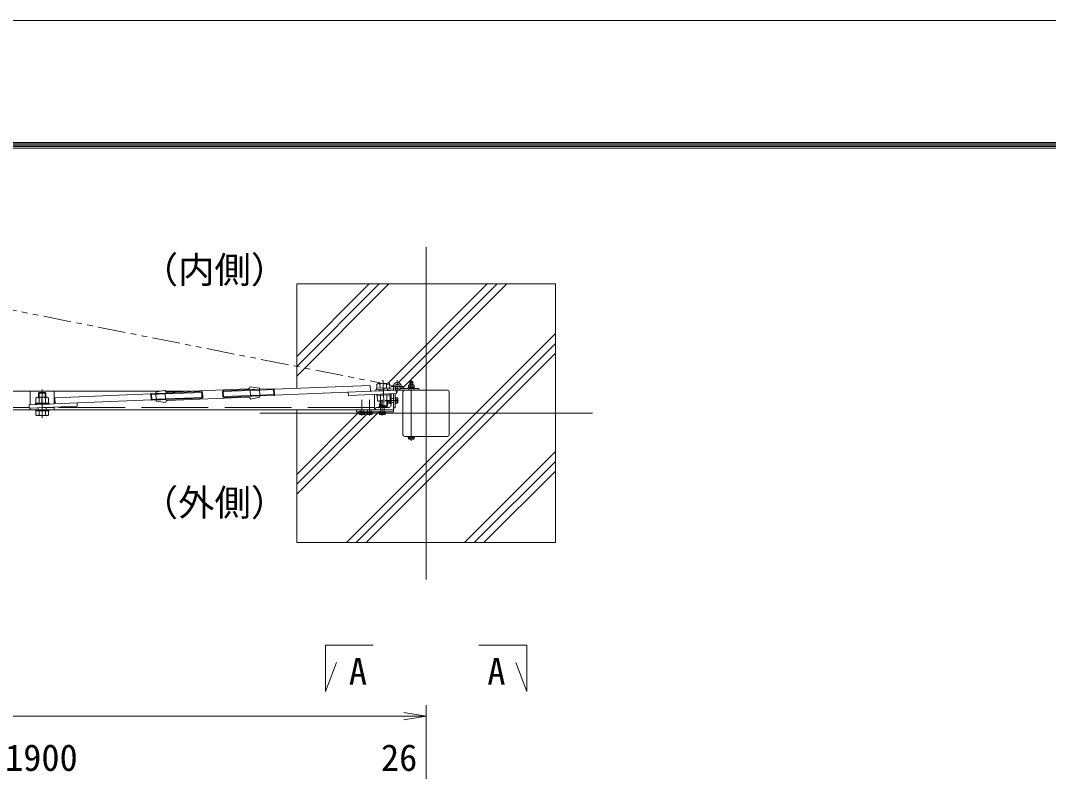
# Model space of a CAD drawing. Units: millimetres, scale not verified. Extents: x -6300 to 6300, y -4455 to 4455.
# Drawn here: x -1147 to 1634, y 2423 to 4455 of the extents above; entities that cross this region are included whole.
import ezdxf
from ezdxf.enums import TextEntityAlignment as Align

# ---------------------------------------------------------------- set-up
doc = ezdxf.new("R2010")
doc.units = ezdxf.units.MM
doc.header["$LTSCALE"] = 30
for name, pattern in [('DASHED', [7.5, 6, -1.5]), ('USER1', [50.8, 31.75, -6.35, 6.35, -6.35]), ('USER2', [0.375, 0.25, -0.125]), ('USER3', [1.125, 0.75, -0.125, 0.125, -0.125]), ('USER4', [5, 2.5, -0.5, 0.5, -0.5, 0.5, -0.5])]:
    doc.linetypes.add(name, pattern=pattern)
for name, color, linetype, lineweight in [('0-0_D-STR1', 1, 'Continuous', 18), ('0-1_D-BMK', 2, 'USER1', 13), ('0-2_D-STR4', 7, 'Continuous', 9), ('0-4_D-DCR-HCH', 7, 'Continuous', 9), ('0-5_D-STR-DIM', 7, 'Continuous', 9), ('0-6_0', 7, 'Continuous', 9), ('0-7_D-STR3', 3, 'Continuous', 13), ('0-9_D-STR-TXT', 7, 'Continuous', 9), ('0-A_D-TTL-TXT', 7, 'Continuous', 18), ('0-B_D-TTL', 7, 'Continuous', 9)]:
    doc.layers.add(name, color=color, linetype=linetype, lineweight=lineweight)
doc.styles.add('ＭＳ ゴシック', font='')
doc.styles.get('ＭＳ ゴシック').set_extended_font_data('MS Gothic')

# ---------------------------------------------------------------- blocks, each defined once
blk = doc.blocks.new('_Open')
at = {"layer": '0-6_0'}
blk.add_line((-30, 5), (0, 0), dxfattribs=at)
blk.add_lwpolyline([(-30, -5), (0, 0), (-30, 0)], dxfattribs=at)
blk = doc.blocks.new('U50')
at = {"layer": '0-7_D-STR3'}
for p, q in [((-555, 90), (-555, 0)), ((-555, 90), (555, 90)), ((-555, 0), (555, 0)), ((-519.2, 404.8), (-519.1, 89.4)), ((389.4, 479.9), (-390, 479.5)), ((-260.7, 404.9), (-260.5, 89.6)), ((260.2, 405.2), (260.4, 89.9)), ((518.8, 405.4), (518.9, 90)), ((555, 90), (555, 0)), ((-554.5, -405), (-554.5, -495)), ((-554.5, -405), (555.5, -405)), ((-554.5, -495), (555.5, -495)), ((-518.2, -900.7), (-518.5, -495.3)), ((-259.7, -900.5), (-259.9, -495.2)), ((261.2, -900.2), (260.9, -494.9)), ((519.8, -900.1), (519.5, -494.7)), ((555.5, -405), (555.5, -495)), ((390.5, -974.8), (-388.9, -975.3)), ((-298.9, -975.2), (-299.1, -1345.2)), ((300.9, -1344.9), (-299.1, -1345.2)), ((-299.1, -1345.2), (-234.1, -1410.1)), ((-233.9, -975.2), (-234.1, -1410.1)), ((236, -1409.9), (-234.1, -1410.1)), ((236.2, -974.9), (236, -1409.9)), ((300.9, -1344.9), (236, -1409.9)), ((301.1, -974.9), (300.9, -1344.9))]:
    blk.add_line(p, q, dxfattribs=at)
at = {"layer": '0-7_D-STR3', "color": 2, "linetype": 'USER3'}
blk.add_line((-0.5, 739.5), (0.7, -1605.2), dxfattribs=at)
at = {"layer": '0-7_D-STR3'}
for centre, radius, start, end in [((-389.9, 330.2), 149.3, 30.03245, 150.03245), ((0, -11.9), 491.6, 58.04527, 122.01963), ((389.5, 330.6), 149.3, 30.03245, 150.03245), ((-389, -826), 149.3, 210.03245, 330.03245), ((0.5, -483.4), 491.6, 238.04527, 302.01963), ((390.4, -825.5), 149.3, 210.03245, 330.03245)]:
    blk.add_arc(centre, radius, start, end, dxfattribs=at)
blk = doc.blocks.new('U49')
at = {"layer": '0-7_D-STR3'}
for p, q in [((-555, 90), (-555, 0)), ((-555, 90), (555, 90)), ((-555, 0), (555, 0)), ((-519.2, 404.8), (-519.1, 89.4)), ((389.4, 479.9), (-390, 479.5)), ((-260.7, 404.9), (-260.5, 89.6)), ((260.2, 405.2), (260.4, 89.9)), ((518.8, 405.4), (518.9, 90)), ((555, 90), (555, 0)), ((-554.5, -451.1), (-554.5, -541.1)), ((-554.5, -451.1), (555.5, -451.1)), ((-554.5, -541.1), (555.5, -541.1)), ((-518.2, -946.8), (-518.5, -541.4)), ((-259.6, -946.6), (-259.9, -541.3)), ((261.2, -946.3), (261, -541)), ((519.8, -946.2), (519.5, -540.8)), ((555.5, -451.1), (555.5, -541.1)), ((390.5, -1020.9), (-388.9, -1021.3)), ((-298.9, -1021.3), (-299.1, -1345.2)), ((300.9, -1344.9), (-299.1, -1345.2)), ((-299.1, -1345.2), (-234.1, -1410.1)), ((-233.9, -1021.3), (-234.1, -1410.1)), ((236, -1409.9), (-234.1, -1410.1)), ((236.2, -1021), (236, -1409.9)), ((300.9, -1344.9), (236, -1409.9)), ((301.1, -1021), (300.9, -1344.9))]:
    blk.add_line(p, q, dxfattribs=at)
at = {"layer": '0-7_D-STR3', "color": 2, "linetype": 'USER3'}
blk.add_line((-0.4, 693.4), (0.7, -1651.3), dxfattribs=at)
at = {"layer": '0-7_D-STR3'}
for centre, radius, start, end in [((-389.9, 330.2), 149.3, 30.03245, 150.03245), ((0, -11.9), 491.6, 58.04527, 122.01963), ((389.5, 330.6), 149.3, 30.03245, 150.03245), ((-389, -872.1), 149.3, 210.03245, 330.03245), ((0.5, -529.5), 491.6, 238.04527, 302.01963), ((390.4, -871.6), 149.3, 210.03245, 330.03245)]:
    blk.add_arc(centre, radius, start, end, dxfattribs=at)

msp = doc.modelspace()

# ---------------------------------------------------------------- linework, layer by layer
at = {"layer": '0-0_D-STR1'}
for p, q in [((-769.82, 3451.86), (-1987.01, 3451.86)), ((-688.88, 3451.86), (-754.53, 3451.86)), ((-198.53, 3451.86), (-200.04, 3451.86)), ((-112.01, 3334.26), (-112.01, 3450.06)), ((8.39, 3454.66), (-107.41, 3454.66)), ((12.99, 3334.26), (12.99, 3450.06)), ((-189.01, 3443.23), (-189.01, 3401.86)), ((-144.01, 3414.36), (-144.01, 3445)), ((-189.01, 3401.86), (-1987.01, 3401.86)), ((-183.51, 3407.86), (-150.51, 3407.86)), ((8.39, 3329.66), (-107.41, 3329.66))]:
    msp.add_line(p, q, dxfattribs=at)
at = {"layer": '0-0_D-STR1', "linetype": 'DASHED'}
for p, q in [((-138.01, 3431.86), (-144.01, 3431.86)), ((-138.01, 3421.86), (-144.01, 3421.86)), ((-1123.03, 3407.86), (-1987.01, 3407.86)), ((-189.01, 3407.86), (-1088.79, 3407.86)), ((-173.01, 3407.86), (-173.01, 3401.86)), ((-163.01, 3407.86), (-163.01, 3401.86))]:
    msp.add_line(p, q, dxfattribs=at)
at = {"layer": '0-0_D-STR1'}
msp.add_lwpolyline([(-138.01, 3445.23), (-138.01, 3401.86), (-188.01, 3401.86), (-188.01, 3403.36)], dxfattribs=at)
for centre, radius, start, end in [((-107.41, 3450.06), 4.6, 90, 180), ((8.39, 3450.06), 4.6, 0, 90), ((-183.51, 3403.36), 4.5, 90, 180), ((-150.51, 3414.36), 6.5, 270, 0), ((-107.41, 3334.26), 4.6, 180, 270), ((8.39, 3334.26), 4.6, 270, 0)]:
    msp.add_arc(centre, radius, start, end, dxfattribs=at)
at = {"layer": '0-1_D-BMK'}
for p, q in [((-49.51, 2942.16), (-49.51, 3842.16)), ((-127.51, 3448.49), (-127.51, 3481.83)), ((-89.51, 3318.16), (-89.51, 3481.66)), ((-164.44, 3437.19), (-165.69, 3469.17)), ((-164.96, 3450.43), (-165.35, 3460.42)), ((-110.83, 3465.16), (-144.18, 3465.16)), ((-1087.73, 3400.9), (-1088.99, 3432.87)), ((-223.01, 3385.86), (-223.01, 3428.76)), ((-203.01, 3385.86), (-203.01, 3428.76)), ((-168.01, 3385.86), (-168.01, 3428.76)), ((-160.46, 3426.86), (-124.35, 3426.86)), ((-1088.04, 3412.86), (-1088.04, 3396.86)), ((400.49, 3392.16), (-499.51, 3392.16))]:
    msp.add_line(p, q, dxfattribs=at)
at = {"layer": '0-1_D-BMK', "linetype": 'USER4'}
msp.add_line((-127.51, 3465.16), (-1981.16, 3832.56), dxfattribs=at)
at = {"layer": '0-2_D-STR4'}
msp.add_line((-399.51, 3742.16), (-399.51, 3460.04), dxfattribs=at)
msp.add_lwpolyline([(-399.51, 3401.86), (-399.51, 3042.16), (300.49, 3042.16), (300.49, 3742.16), (-399.51, 3742.16)], dxfattribs=at)
at = {"layer": '0-4_D-DCR-HCH'}
for p, q in [((-399.51, 3492.78), (-150.12, 3742.16)), ((-399.51, 3519.29), (-176.64, 3742.16)), ((-399.51, 3545.81), (-203.15, 3742.16)), ((-152.15, 3474.13), (115.88, 3742.16)), ((-124.29, 3475.47), (142.39, 3742.16)), ((-114.09, 3459.16), (168.91, 3742.16)), ((-265.09, 3042.16), (300.49, 3607.75)), ((-238.57, 3042.16), (300.49, 3581.23)), ((-212.06, 3042.16), (300.49, 3554.71)), ((-399.51, 3173.75), (-177.39, 3395.86)), ((-399.51, 3226.78), (-232.01, 3394.27)), ((-399.51, 3200.26), (-210.27, 3389.5)), ((53.94, 3042.16), (300.49, 3288.72)), ((80.46, 3042.16), (300.49, 3262.2)), ((106.97, 3042.16), (300.49, 3235.68))]:
    msp.add_line(p, q, dxfattribs=at)
at = {"layer": '0-5_D-STR-DIM'}
for p, q in [((-49.51, 2104.73), (-49.51, 2602.76)), ((-3989.51, 2572.76), (-109.51, 2572.76))]:
    msp.add_line(p, q, dxfattribs=at)
at = {"layer": '0-7_D-STR3'}
for p, q in [((-93.51, 3469.26), (-93.51, 3477.06)), ((-92.51, 3469.26), (-92.51, 3478.06)), ((-85.51, 3477.06), (-86.51, 3478.06)), ((-85.51, 3469.26), (-85.51, 3477.06)), ((-1120.54, 3451.86), (-1055.54, 3451.86)), ((-1120.54, 3415.62), (-1120.54, 3451.86)), ((-1055.54, 3418.18), (-1055.54, 3451.86)), ((-780.39, 3449.57), (-755.59, 3454.95)), ((-780.39, 3449.57), (-779.41, 3424.69)), ((-749.66, 3449.47), (-531.24, 3458.06)), ((-656.54, 3450.97), (-654.28, 3448.91)), ((-500.61, 3460.56), (-525.76, 3463.99)), ((-500.61, 3460.56), (-499.63, 3435.68)), ((-460.5, 3458.68), (-500.47, 3457.11)), ((-462.21, 3456.44), (-500.39, 3454.94)), ((-462.21, 3456.44), (-460.5, 3458.68)), ((-462.21, 3456.44), (-461.67, 3442.79)), ((-460.5, 3458.68), (-459.8, 3440.69)), ((-200.67, 3467.86), (-460.46, 3457.65)), ((-130.09, 3454.55), (-459.83, 3441.59)), ((-259.99, 3449.45), (-259.63, 3440.45)), ((-200.03, 3451.8), (-200.67, 3467.86)), ((-185.22, 3456.89), (-138.01, 3458.74)), ((-185.05, 3452.39), (-185.22, 3456.89)), ((-185.05, 3452.39), (-127.09, 3454.67)), ((-138.01, 3465.16), (-138.01, 3454.24)), ((-133.51, 3465.16), (-133.51, 3454.42)), ((-130.93, 3460.24), (-133.51, 3456.55)), ((-130.09, 3454.55), (-129.73, 3445.56)), ((-69.51, 3454.66), (-127.51, 3454.66)), ((-69.51, 3459.16), (-118.89, 3459.16)), ((-98.51, 3459.16), (-98.51, 3460.76)), ((-80.51, 3460.76), (-98.51, 3460.76)), ((-98.51, 3459.16), (-80.51, 3459.16)), ((-97.21, 3460.76), (-97.21, 3462.76)), ((-81.81, 3460.76), (-97.21, 3460.76)), ((-97.01, 3462.76), (-97.01, 3468.56)), ((-82.01, 3462.76), (-97.01, 3462.76)), ((-83.73, 3469.26), (-95.27, 3469.26)), ((-93.26, 3462.76), (-93.26, 3468.56)), ((-89.13, 3460.76), (-90.28, 3462.76)), ((-88.44, 3460.76), (-89.59, 3462.76)), ((-85.76, 3462.76), (-85.76, 3468.56)), ((-82.01, 3462.76), (-82.01, 3468.56)), ((-80.51, 3459.16), (-80.51, 3460.76)), ((-69.51, 3459.16), (-69.51, 3454.66)), ((-1123.33, 3415.51), (-793.59, 3428.47)), ((-1054.02, 3434.32), (-794.22, 3444.53)), ((-1053.39, 3418.26), (-1054.02, 3434.32)), ((-993.43, 3420.62), (-993.08, 3411.62)), ((-754.29, 3447.13), (-794.26, 3445.56)), ((-794.26, 3445.56), (-793.56, 3427.57)), ((-792.39, 3443.45), (-794.26, 3445.56)), ((-794.22, 3444.53), (-793.59, 3428.45)), ((-791.85, 3429.81), (-793.56, 3427.57)), ((-753.58, 3429.15), (-793.56, 3427.57)), ((-754.2, 3444.96), (-792.39, 3443.47)), ((-792.39, 3443.47), (-791.85, 3429.81)), ((-753.67, 3431.31), (-791.85, 3429.81)), ((-779.41, 3424.69), (-754.26, 3421.26)), ((-748.78, 3427.19), (-530.37, 3435.78)), ((-653.75, 3435.24), (-655.83, 3432.99)), ((-597.52, 3435.28), (-499.77, 3439.12)), ((-499.63, 3435.68), (-524.44, 3430.3)), ((-461.67, 3442.79), (-499.85, 3441.29)), ((-459.8, 3440.69), (-499.77, 3439.12)), ((-461.67, 3442.79), (-459.8, 3440.69)), ((-129.73, 3445.56), (-259.63, 3440.45)), ((-147.61, 3423.11), (-153.41, 3423.11)), ((-147.61, 3426.49), (-145.61, 3427.64)), ((-147.61, 3419.16), (-147.61, 3427.23)), ((-147.61, 3427.23), (-147.61, 3419.36)), ((-147.61, 3425.79), (-145.61, 3426.95)), ((-147.04, 3434.56), (-145.61, 3434.56)), ((-145.61, 3435.86), (-145.61, 3417.86)), ((-144.01, 3435.86), (-145.61, 3435.86)), ((-138.01, 3445.23), (-138.01, 3407.16)), ((-133.51, 3445.41), (-133.51, 3407.16)), ((-127.49, 3434.36), (-131.91, 3434.36)), ((-131.91, 3434.36), (-131.91, 3419.36)), ((-127.49, 3430.62), (-131.91, 3430.62)), ((-127.49, 3423.1), (-131.91, 3423.1)), ((-126.41, 3432.49), (-126.41, 3421.23)), ((-1123.33, 3415.51), (-1122.98, 3406.52)), ((-1122.98, 3406.52), (-993.08, 3411.62)), ((-1120.54, 3401.86), (-1120.54, 3406.61)), ((-1120.54, 3401.86), (-1055.54, 3401.86)), ((-1088.95, 3407.86), (-1055.54, 3407.86)), ((-1055.54, 3401.86), (-1055.54, 3409.17)), ((-230.51, 3389.84), (-230.51, 3394.26)), ((-230.51, 3394.26), (-215.51, 3394.26)), ((-226.77, 3389.84), (-226.77, 3394.26)), ((-219.25, 3389.84), (-219.25, 3394.26)), ((-215.51, 3389.84), (-215.51, 3394.26)), ((-210.51, 3389.84), (-210.51, 3394.26)), ((-210.51, 3394.26), (-195.51, 3394.26)), ((-206.77, 3389.84), (-206.77, 3394.26)), ((-199.25, 3389.84), (-199.25, 3394.26)), ((-195.51, 3389.84), (-195.51, 3394.26)), ((-159.01, 3407.86), (-177.01, 3407.86)), ((-177.01, 3407.86), (-159.01, 3407.86)), ((-175.51, 3411.46), (-175.51, 3417.26)), ((-175.51, 3411.46), (-172.39, 3411.46)), ((-175.51, 3389.84), (-175.51, 3394.26)), ((-175.51, 3394.26), (-160.51, 3394.26)), ((-171.76, 3389.84), (-171.76, 3394.26)), ((-167.63, 3409.46), (-168.24, 3410.52)), ((-166.94, 3409.46), (-167.56, 3410.55)), ((-164.25, 3389.84), (-164.25, 3394.26)), ((-160.51, 3389.84), (-160.51, 3394.26)), ((-147.61, 3419.36), (-153.41, 3419.36)), ((-133.51, 3407.16), (-138.01, 3407.16)), ((-127.49, 3419.36), (-131.91, 3419.36)), ((-228.64, 3388.76), (-217.38, 3388.76)), ((-208.64, 3388.76), (-197.38, 3388.76)), ((-173.63, 3388.76), (-162.38, 3388.76)), ((-80.51, 3329.66), (-98.51, 3329.66)), ((-98.51, 3328.06), (-98.51, 3329.66)), ((-80.51, 3328.06), (-98.51, 3328.06)), ((-97.01, 3323.64), (-97.01, 3328.06)), ((-82.01, 3328.06), (-97.01, 3328.06)), ((-83.88, 3322.56), (-95.13, 3322.56)), ((-93.26, 3323.64), (-93.26, 3328.06)), ((-85.75, 3323.64), (-85.75, 3328.06)), ((-82.01, 3323.64), (-82.01, 3328.06)), ((-80.51, 3328.06), (-80.51, 3329.66))]:
    msp.add_line(p, q, dxfattribs=at)
at = {"layer": '0-7_D-STR3', "linetype": 'DASHED'}
for p, q in [((-754.29, 3447.13), (-656.54, 3450.97)), ((-656.54, 3450.97), (-655.83, 3432.99)), ((-600.31, 3451.01), (-500.39, 3454.94)), ((-598.23, 3453.27), (-500.47, 3457.11)), ((-598.23, 3453.27), (-597.52, 3435.28)), ((-500.47, 3457.12), (-525.45, 3456.13)), ((-525.45, 3456.13), (-524.75, 3438.15)), ((-500.39, 3454.95), (-525.37, 3453.97)), ((-780.26, 3446.12), (-755.28, 3447.1)), ((-780.17, 3443.95), (-755.19, 3444.93)), ((-779.64, 3430.3), (-754.65, 3431.28)), ((-779.55, 3428.13), (-754.57, 3429.11)), ((-755.28, 3447.1), (-754.57, 3429.11)), ((-753.67, 3431.31), (-653.75, 3435.24)), ((-753.58, 3429.15), (-655.83, 3432.99)), ((-599.77, 3437.36), (-499.85, 3441.29)), ((-499.85, 3441.3), (-524.83, 3440.32)), ((-499.77, 3439.13), (-524.75, 3438.15)), ((-228.01, 3395.86), (-228.01, 3401.86)), ((-218.01, 3395.86), (-218.01, 3401.86)), ((-208.01, 3395.86), (-208.01, 3401.86)), ((-198.01, 3395.86), (-198.01, 3401.86)), ((-173.01, 3395.86), (-173.01, 3401.86)), ((-163.01, 3395.86), (-163.01, 3401.86))]:
    msp.add_line(p, q, dxfattribs=at)
at = {"layer": '0-7_D-STR3', "linetype": 'USER2'}
for p, q in [((-176.06, 3452.75), (-176.23, 3457.24)), ((-154.07, 3453.61), (-154.25, 3458.11)), ((-96.26, 3459.16), (-96.26, 3454.66)), ((-82.76, 3459.16), (-82.76, 3454.66)), ((-1099.04, 3407.46), (-1099.04, 3401.86)), ((-1077.04, 3407.86), (-1077.04, 3401.86))]:
    msp.add_line(p, q, dxfattribs=at)
at = {"layer": '0-7_D-STR3'}
for points in [[(-85.51, 3477.06), (-93.51, 3477.06), (-92.51, 3478.06)], [(-86.51, 3469.26), (-86.51, 3478.06), (-92.51, 3478.06)], [(-81.81, 3460.76), (-81.81, 3462.76), (-97.21, 3462.76)], [(-147.61, 3419.16), (-145.61, 3419.16), (-145.61, 3434.56)], [(-144.01, 3435.86), (-144.01, 3417.86), (-145.61, 3417.86)], [(-177.01, 3407.86), (-177.01, 3409.46), (-159.01, 3409.46), (-159.01, 3407.86)], [(-175.71, 3409.46), (-175.71, 3411.46), (-172.39, 3411.46)], [(-175.71, 3409.46), (-160.31, 3409.46), (-160.31, 3410.83)]]:
    msp.add_lwpolyline(points, dxfattribs=at)
at = {"layer": '0-7_D-STR3', "linetype": 'DASHED'}
for points in [[(-754.2, 3444.96), (-654.28, 3448.91), (-653.75, 3435.24)], [(-598.23, 3453.27), (-600.31, 3451.01), (-599.77, 3437.36), (-597.52, 3435.28)]]:
    msp.add_lwpolyline(points, dxfattribs=at)
at = {"layer": '0-7_D-STR3'}
for points in [[(-133.51, 3417.86), (-131.91, 3417.86), (-131.91, 3435.86), (-133.51, 3435.86)], [(-138.01, 3401.86), (-138.01, 3395.86), (-238.01, 3395.86), (-238.01, 3401.86)], [(-214.01, 3394.26), (-232.01, 3394.26), (-232.01, 3395.86), (-214.01, 3395.86)], [(-194.01, 3394.26), (-212.01, 3394.26), (-212.01, 3395.86), (-194.01, 3395.86)], [(-159.01, 3394.26), (-177.01, 3394.26), (-177.01, 3395.86), (-159.01, 3395.86)]]:
    msp.add_lwpolyline(points, close=True, dxfattribs=at)
for centre, radius, start, end in [((-127.51, 3465.16), 10.8, 236.25101, 193.5362), ((-749.88, 3455.18), 5.71, 182.25096, 272.25096), ((-531.47, 3463.76), 5.71, 272.25096, 2.25096), ((-127.51, 3465.16), 10.5, 235.1501, 180), ((-127.51, 3465.16), 6, 235.1501, 180), ((-127.51, 3465.16), 6.3, 197.75279, 235.1501), ((-95.13, 3466.42), 2.85, 48.86505, 131.13495), ((-89.51, 3458.87), 10.39, 68.85295, 111.14705), ((-83.88, 3466.42), 2.85, 48.83491, 131.16509), ((-748.56, 3421.49), 5.71, 92.25096, 182.25096), ((-530.14, 3430.07), 5.71, 2.25096, 92.25096), ((-143.71, 3426.86), 10.39, 188.12033, 201.14705), ((-151.26, 3421.24), 2.85, 138.86505, 156.86231), ((-128.57, 3432.49), 2.16, 300, 60), ((-128.57, 3421.23), 2.16, 300, 60), ((-133.48, 3426.86), 7.08, 327.93138, 32.06862), ((-173.63, 3415.12), 2.85, 91.80239, 131.16509), ((-151.26, 3421.24), 2.85, 207.71979, 221.13495), ((-228.64, 3390.92), 2.16, 210, 330), ((-223.01, 3395.84), 7.08, 237.93138, 302.06862), ((-217.38, 3390.92), 2.16, 210, 330), ((-208.64, 3390.92), 2.16, 210, 330), ((-203.01, 3395.84), 7.08, 237.93138, 302.06862), ((-197.38, 3390.92), 2.16, 210, 330), ((-173.63, 3390.92), 2.16, 210, 330), ((-168.01, 3395.84), 7.08, 237.93138, 302.06862), ((-162.38, 3390.92), 2.16, 210, 330), ((-95.13, 3324.72), 2.16, 210, 330), ((-89.51, 3329.64), 7.08, 237.93138, 302.06862), ((-83.88, 3324.72), 2.16, 210, 330)]:
    msp.add_arc(centre, radius, start, end, dxfattribs=at)
at = {"layer": '0-9_D-STR-TXT'}
for p, q in [((-321.87, 2639.64), (-292.16, 2718.24)), ((222.86, 2639.64), (193.15, 2718.24))]:
    msp.add_line(p, q, dxfattribs=at)
for points in [[(-321.87, 2639.64), (-321.87, 2764.97), (-192.4, 2764.97)], [(222.86, 2639.64), (222.86, 2764.97), (93.39, 2764.97)]]:
    msp.add_lwpolyline(points, dxfattribs=at)
at = {"layer": '0-B_D-TTL', "color": 2, "lineweight": 18}
msp.add_lwpolyline([(-6300, 4455), (6300, 4455), (6300, -4455), (-6300, -4455)], close=True, dxfattribs=at)
at = {"layer": '0-B_D-TTL'}
for points in [[(-5895, 4125), (5895, 4125), (5895, -4125), (-5895, -4125)], [(-5891.25, 4121.25), (5891.25, 4121.25), (5891.25, -4121.25), (-5891.25, -4121.25)], [(-5887.5, 4117.5), (5887.5, 4117.5), (5887.5, -4117.5), (-5887.5, -4117.5)], [(-5883.75, 4113.75), (5883.75, 4113.75), (5883.75, -4113.75), (-5883.75, -4113.75)], [(-5880, 4110), (5880, 4110), (5880, -4110), (-5880, -4110)]]:
    msp.add_lwpolyline(points, close=True, dxfattribs=at)

# ---------------------------------------------------------------- block references
at = {"layer": '0-5_D-STR-DIM', "xscale": 2, "yscale": 2}
msp.add_blockref('_Open', (-49.51, 2572.76), dxfattribs=at)
at = {"layer": '0-6_0', "yscale": 0.03333333}
for name, p, xscale, rotation in [('U50', (-165.24, 3457.67), -0.03333333, 2.25096), ('U49', (-1088.01, 3401.86), 0.03333333, 180)]:
    msp.add_blockref(name, p, dxfattribs=dict(at, xscale=xscale, rotation=rotation))

# ---------------------------------------------------------------- texts
at = {"layer": '0-5_D-STR-DIM', "style": 'ＭＳ ゴシック'}
for s, p in [('1900', (-1188.36, 2402.89)), ('26', (-171.5, 2402.89))]:
    msp.add_text(s, height=72.14, dxfattribs=at).set_placement(p, align=Align.BOTTOM_LEFT)
at = {"layer": '0-9_D-STR-TXT', "style": 'ＭＳ ゴシック'}
for p in [(-258.46, 2636.06), (116.13, 2636.06)]:
    msp.add_text('A', height=72.14, dxfattribs=at).set_placement(p, align=Align.BOTTOM_LEFT)
at = {"layer": '0-A_D-TTL-TXT', "style": 'ＭＳ ゴシック'}
for s, p in [('（内側）', (-818.8, 3722.88)), ('（外側）', (-818.8, 3092.92))]:
    msp.add_text(s, height=72.14, dxfattribs=at).set_placement(p, align=Align.BOTTOM_LEFT)

doc.saveas('drawing.dxf')
